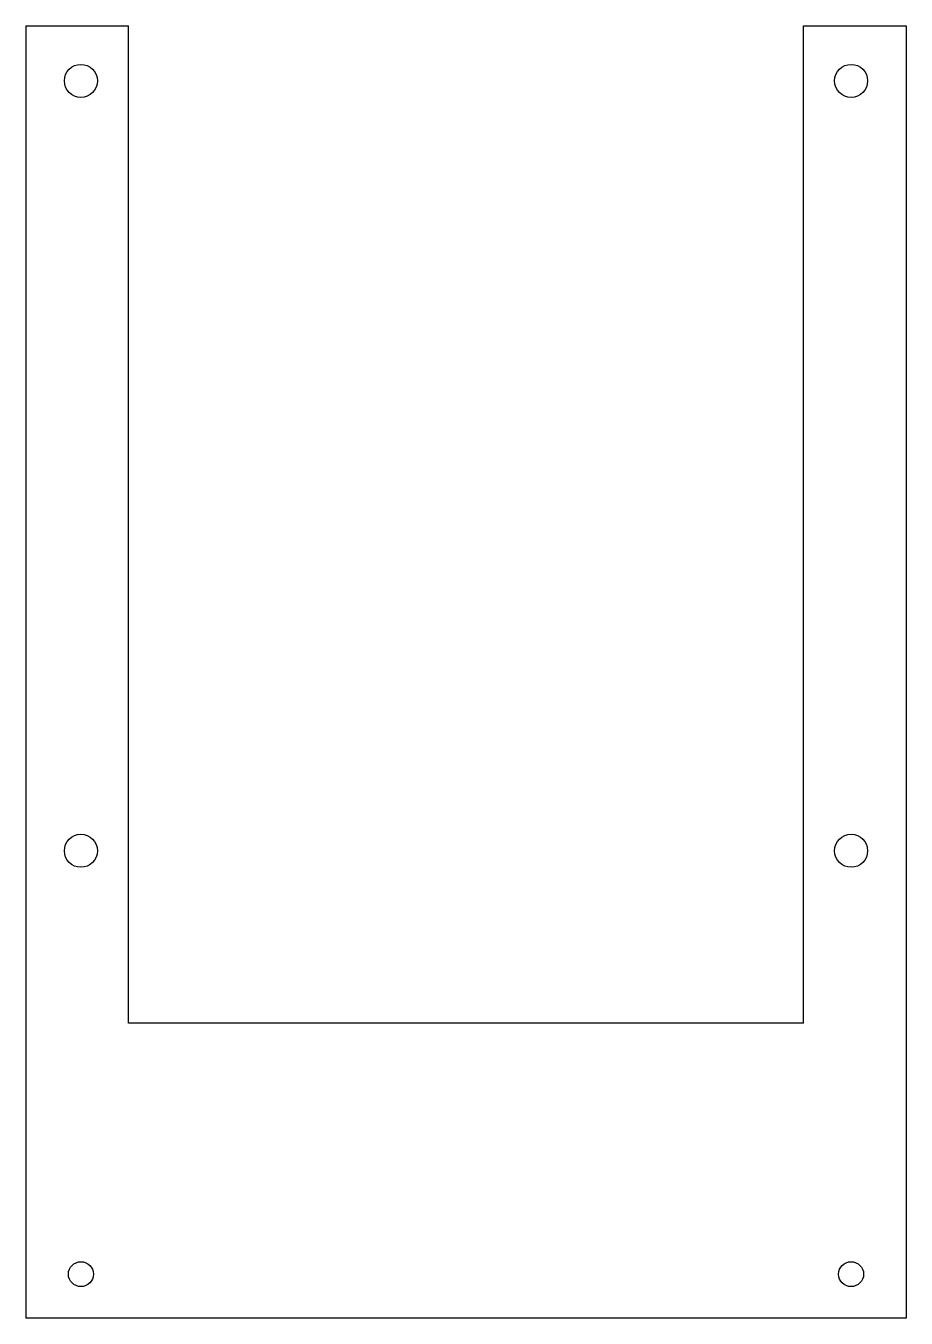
# Model space of a CAD drawing. Header units: millimetres. Extents: x 0 to 120, y 0 to 176.
import ezdxf

# ---------------------------------------------------------------- set-up
doc = ezdxf.new("R2010")
doc.units = ezdxf.units.MM
doc.layers.add('CUT', color=7, linetype='CONTINUOUS')

msp = doc.modelspace()

# ---------------------------------------------------------------- linework, layer by layer
at = {"layer": 'CUT'}
for p, q in [((0, 176.23), (14, 176.23)), ((0, 176.23), (0, 0)), ((14, 40.23), (14, 176.23)), ((106, 40.23), (106, 176.23)), ((106, 176.23), (120, 176.23)), ((120, 176.23), (120, 0)), ((106, 40.23), (14, 40.23)), ((120, 0), (0, 0))]:
    msp.add_line(p, q, dxfattribs=at)
for centre, radius in [((7.5, 168.73), 2.25), ((112.5, 168.73), 2.25), ((7.5, 63.73), 2.25), ((112.5, 63.73), 2.25), ((7.5, 6), 1.7), ((112.5, 6), 1.7)]:
    msp.add_circle(centre, radius, dxfattribs=at)

doc.saveas('drawing.dxf')
